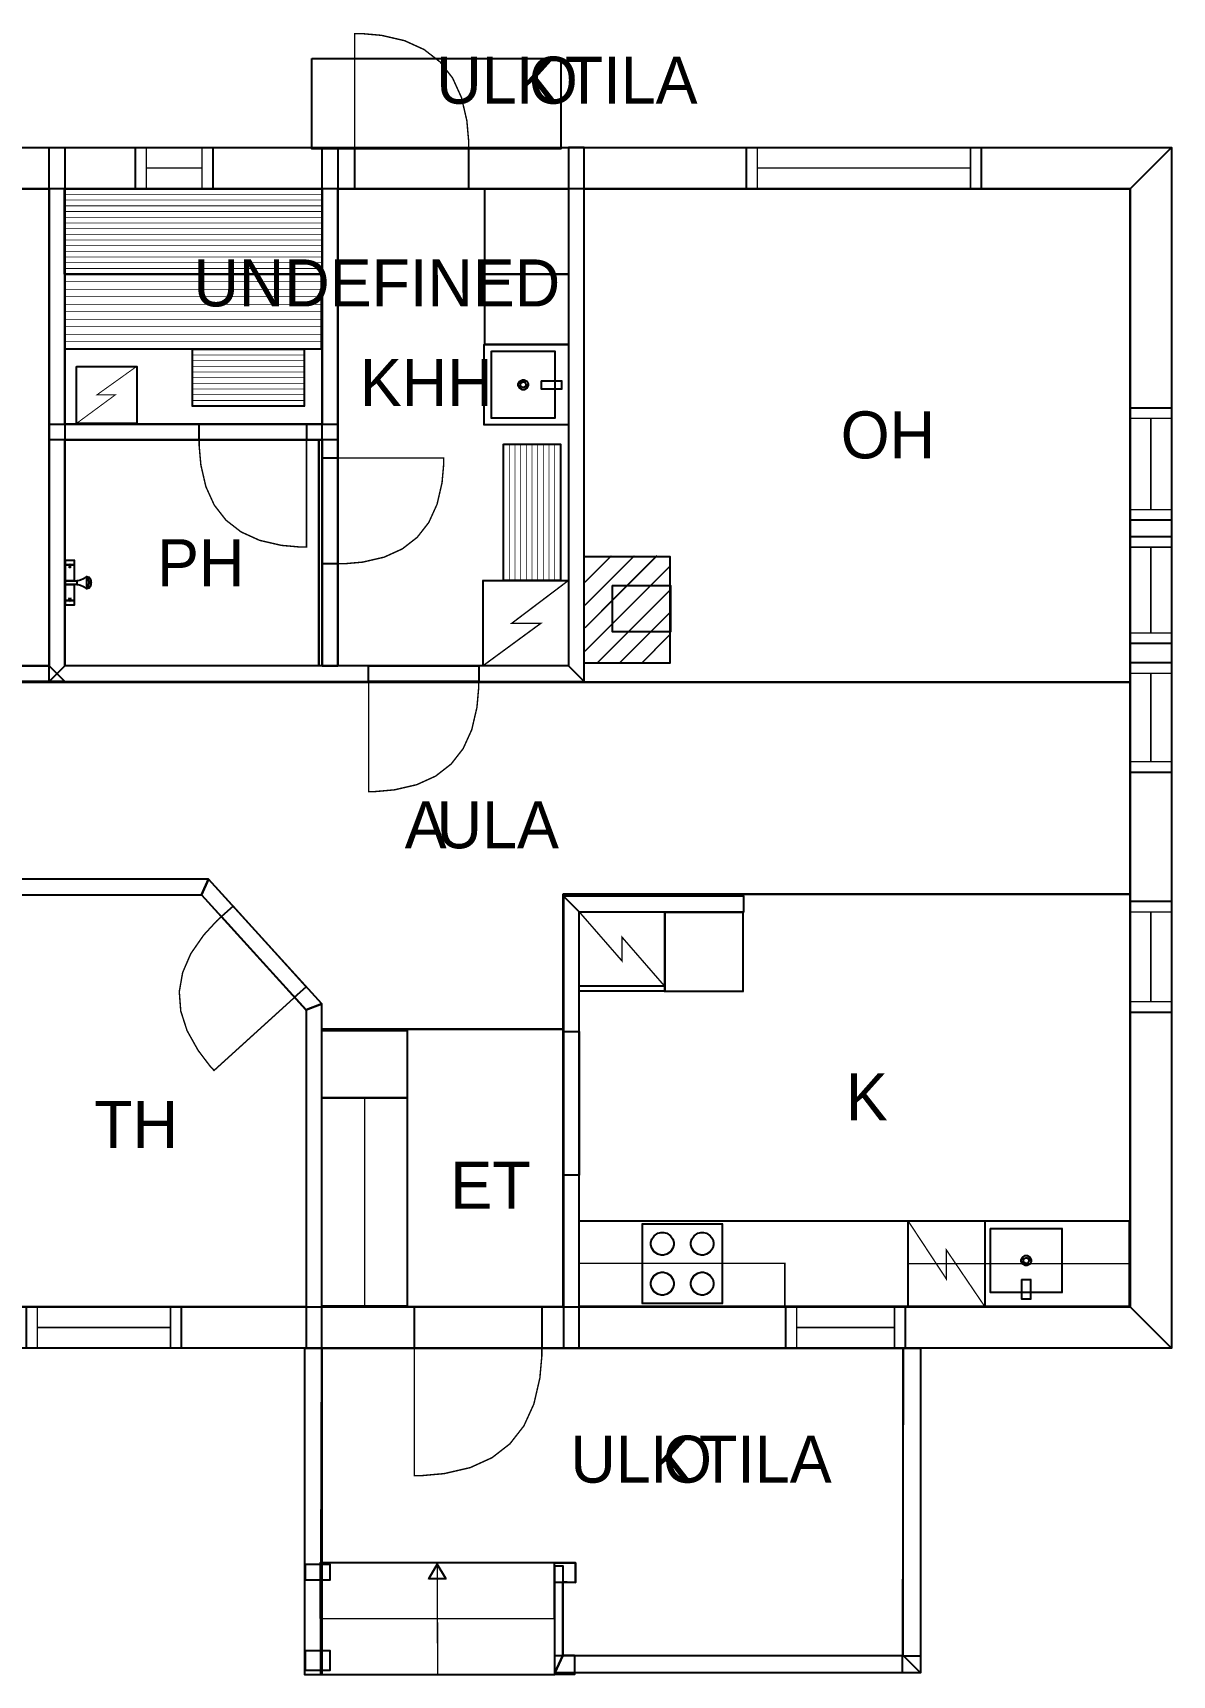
# Model space of a CAD drawing. Extents: x 0.2 to 15.2, y 0 to 12.
# Drawn here: x 6.88 to 15.21, y 0.01 to 12.02 of the extents above; entities that cross this region are included whole.
import ezdxf

# ---------------------------------------------------------------- set-up
doc = ezdxf.new("R2010")
doc.units = 0
doc.layers.get('0').update_dxf_attribs({"linetype": 'CONTINUOUS'})

msp = doc.modelspace()

# ---------------------------------------------------------------- linework, layer by layer
at = {"color": 0}
for points, const_width in [([(10.0678, 11.1794), (10.0678, 11.2282), (10.0548, 11.3746), (10.0157, 11.5438), (9.95068, 11.6869), (9.8596, 11.804), (9.74246, 11.8951), (9.59933, 11.9602), (9.43018, 11.9992), (9.28381, 12.0122), (9.23503, 12.0122), (9.23503, 11.1794), (10.0678, 11.1794)], 0.010417), ([(8.92008, 11.8289), (10.7425, 11.8289), (10.7425, 11.17), (8.92008, 11.17), (8.92008, 11.8289)], 0.002083), ([(3.18533, 11.1794), (15.2071, 11.1794), (14.905, 10.8773), (3.18533, 10.8773), (3.18533, 11.1794)], 0.002083), ([(7.1149, 11.1794), (7.1149, 7.38824), (7.00032, 7.27365), (7.00032, 11.1794), (7.1149, 11.1794)], 0.002083), ([(7.63249, 11.1794), (8.19635, 11.1794), (8.19635, 10.8773), (7.63249, 10.8773), (7.63249, 11.1794)], 0.010417), ([(7.63249, 11.1794), (8.19635, 11.1794), (8.19635, 10.8773), (7.63249, 10.8773), (7.63249, 11.1794)], 0.010417), ([(8.99669, 11.1794), (9.11128, 11.1794), (9.11128, 7.38824), (8.99669, 7.38824), (8.99669, 11.1794)], 0.002083), ([(9.23503, 11.1794), (10.0678, 11.1794), (10.0678, 10.8773), (9.23503, 10.8773), (9.23503, 11.1794)], 0.010417), ([(9.23503, 11.1794), (10.0678, 11.1794), (10.0678, 10.8773), (9.23503, 10.8773), (9.23503, 11.1794)], 0.010417), ([(10.913, 7.27365), (10.913, 11.1794), (10.7984, 11.1794), (10.7984, 7.38824), (10.913, 7.27365)], 0.002083), ([(12.1004, 11.1794), (13.8158, 11.1794), (13.8158, 10.8773), (12.1004, 10.8773), (12.1004, 11.1794)], 0.010417), ([(12.1004, 11.1794), (13.8158, 11.1794), (13.8158, 10.8773), (12.1004, 10.8773), (12.1004, 11.1794)], 0.010417), ([(15.2071, 11.1794), (15.2071, 2.398), (14.905, 2.70008), (14.905, 10.8773), (15.2071, 11.1794)], 0.002083), ([(7.11356, 10.8773), (8.99669, 10.8773), (8.99669, 10.2523), (7.11356, 10.2523), (7.11356, 10.8773)], 0.010417), ([(10.1858, 10.8773), (10.1858, 10.2523), (10.7984, 10.2523), (10.7984, 10.8773), (10.1858, 10.8773)], 0.010417), ([(7.1149, 10.2523), (8.98931, 10.2523), (8.98931, 9.70378), (7.1149, 9.70378), (7.1149, 10.2523)], 0.010417), ([(10.1858, 10.2523), (10.1858, 9.73774), (10.7984, 9.73774), (10.7984, 10.2523), (10.1858, 10.2523)], 0.010417), ([(10.1808, 9.73774), (10.1808, 9.14953), (10.7984, 9.14953), (10.7984, 9.73774), (10.1808, 9.73774)], 0.010417), ([(8.04878, 9.70378), (8.86481, 9.70378), (8.86481, 9.28711), (8.04878, 9.28711), (8.04878, 9.70378)], 0.010417), ([(10.2353, 9.68869), (10.2353, 9.19846), (10.6974, 9.19846), (10.6974, 9.68869), (10.2353, 9.68869)], 0.010417), ([(7.20057, 9.57844), (7.64094, 9.57844), (7.64094, 9.16108), (7.20057, 9.16108), (7.20057, 9.57844)], 0.00734), ([(10.467, 9.40717), (10.4605, 9.40717), (10.4411, 9.41786), (10.4305, 9.43722), (10.4305, 9.44362), (10.4305, 9.45008), (10.4411, 9.46946), (10.4605, 9.48008), (10.467, 9.48008), (10.4734, 9.48008), (10.4927, 9.46946), (10.5034, 9.45008), (10.5034, 9.44362), (10.5034, 9.43722), (10.4927, 9.41786), (10.4734, 9.40717), (10.467, 9.40717)], 0.008333), ([(10.467, 9.42279), (10.4633, 9.42279), (10.4522, 9.42893), (10.4461, 9.44), (10.4461, 9.44362), (10.4461, 9.44732), (10.4522, 9.45839), (10.4633, 9.46446), (10.467, 9.46446), (10.4706, 9.46446), (10.4817, 9.45839), (10.4878, 9.44732), (10.4878, 9.44362), (10.4878, 9.44), (10.4817, 9.42893), (10.4706, 9.42279), (10.467, 9.42279)], 0.008333), ([(10.6011, 9.4731), (10.6011, 9.4106), (10.747, 9.4106), (10.747, 9.4731), (10.6011, 9.4731)], 0.010417), ([(14.905, 9.27572), (15.2071, 9.27572), (15.2071, 8.4529), (14.905, 8.4529), (14.905, 9.27572)], 0.010417), ([(14.905, 9.27572), (15.2071, 9.27572), (15.2071, 8.4529), (14.905, 8.4529), (14.905, 9.27572)], 0.010417), ([(7.00032, 9.15603), (9.11128, 9.15603), (9.11128, 9.04144), (7.00032, 9.04144), (7.00032, 9.15603)], 0.002083), ([(8.0975, 9.15603), (8.88189, 9.15603), (8.88189, 9.04144), (8.0975, 9.04144), (8.0975, 9.15603)], 0.010417), ([(8.0975, 9.15603), (8.88189, 9.15603), (8.88189, 9.04144), (8.0975, 9.04144), (8.0975, 9.15603)], 0.010417), ([(8.0975, 9.04144), (8.0975, 8.9955), (8.10969, 8.85758), (8.14649, 8.69824), (8.20779, 8.56342), (8.29362, 8.45313), (8.40392, 8.36735), (8.53874, 8.30604), (8.69808, 8.26926), (8.83599, 8.257), (8.882, 8.257), (8.882, 9.04144), (8.0975, 9.04144)], 0.010417), ([(10.3229, 9.0084), (10.3229, 8.01318), (10.7395, 8.01318), (10.7395, 9.0084), (10.3229, 9.0084)], 0.010417), ([(8.99669, 8.90864), (9.11128, 8.90864), (9.11128, 8.1345), (8.99669, 8.1345), (8.99669, 8.90864)], 0.010417), ([(8.99669, 8.90864), (9.11128, 8.90864), (9.11128, 8.1345), (8.99669, 8.1345), (8.99669, 8.90864)], 0.010417), ([(9.11128, 8.1345), (9.15662, 8.1345), (9.29269, 8.1466), (9.44993, 8.18289), (9.58301, 8.24338), (9.69185, 8.32807), (9.77653, 8.4369), (9.83703, 8.56999), (9.87332, 8.72721), (9.88542, 8.86328), (9.88542, 8.90864), (9.11128, 8.90864), (9.11128, 8.1345)], 0.010417), ([(14.905, 8.33388), (15.2071, 8.33388), (15.2071, 7.55051), (14.905, 7.55051), (14.905, 8.33388)], 0.010417), ([(14.905, 8.33388), (15.2071, 8.33388), (15.2071, 7.55051), (14.905, 7.55051), (14.905, 8.33388)], 0.010417), ([(10.913, 8.18875), (10.913, 7.4075), (11.538, 7.4075), (11.538, 8.18875), (10.913, 8.18875)], 0.010417), ([(7.12011, 8.16151), (7.12011, 8.12608), (7.18365, 8.12608), (7.18365, 8.16151), (7.12011, 8.16151)], 0.010417), ([(7.12011, 8.12717), (7.12011, 8.01047), (7.18365, 8.01047), (7.18365, 8.12717), (7.12011, 8.12717)], 0.010417), ([(7.1524, 8.12608), (7.15115, 8.12289), (7.14729, 8.11322), (7.14615, 8.11046), (7.14615, 8.11046), (7.14757, 8.11046), (7.15186, 8.11046), (7.15614, 8.11046), (7.15761, 8.11046), (7.15761, 8.11046), (7.15696, 8.11285), (7.15354, 8.12283), (7.1524, 8.12608)], 0.010417), ([(7.12011, 7.98236), (7.12011, 8.01047), (7.20344, 8.01047), (7.20344, 8.00347), (7.20344, 7.98768), (7.20344, 7.98236), (7.18261, 7.98236), (7.13574, 7.98236), (7.12011, 7.98236)], 0.010417), ([(7.12011, 7.98236), (7.12011, 7.86567), (7.18365, 7.86567), (7.18365, 7.98236), (7.12011, 7.98236)], 0.010417), ([(10.1734, 8.01318), (10.1734, 7.38818), (10.7984, 7.38818), (10.7984, 8.01318), (10.1734, 8.01318)], 0.010417), ([(11.1205, 7.97646), (11.1205, 7.63721), (11.5432, 7.63721), (11.5432, 7.97646), (11.1205, 7.97646)], 0.010417), ([(7.12011, 7.86567), (7.12011, 7.83236), (7.18365, 7.83236), (7.18365, 7.86567), (7.12011, 7.86567)], 0.010417), ([(7.1524, 7.86567), (7.15115, 7.86893), (7.14729, 7.87858), (7.14615, 7.88129), (7.14615, 7.88129), (7.14757, 7.88129), (7.15186, 7.88129), (7.15614, 7.88129), (7.15761, 7.88129), (7.15761, 7.88129), (7.15696, 7.87896), (7.15354, 7.86897), (7.1524, 7.86567)], 0.010417), ([(7.1149, 7.27365), (3.21446, 7.27376), (3.21446, 7.38835), (7.00032, 7.38824), (7.1149, 7.27365)], 0.002083), ([(7.00032, 7.27365), (10.913, 7.27365), (10.7984, 7.38824), (7.1149, 7.38824), (7.00032, 7.27365)], 0.002083), ([(9.33604, 7.38824), (10.1412, 7.38824), (10.1412, 7.27365), (9.33604, 7.27365), (9.33604, 7.38824)], 0.010417), ([(9.33604, 7.38824), (10.1412, 7.38824), (10.1412, 7.27365), (9.33604, 7.27365), (9.33604, 7.38824)], 0.010417), ([(14.905, 7.41178), (15.2071, 7.41178), (15.2071, 6.60867), (14.905, 6.60867), (14.905, 7.41178)], 0.010417), ([(14.905, 7.41178), (15.2071, 7.41178), (15.2071, 6.60867), (14.905, 6.60867), (14.905, 7.41178)], 0.010417), ([(10.1412, 7.27365), (10.1412, 7.22651), (10.1286, 7.08496), (10.0908, 6.92144), (10.0279, 6.7831), (9.93983, 6.66986), (9.82661, 6.58176), (9.68826, 6.51888), (9.52474, 6.48112), (9.38319, 6.46853), (9.33604, 6.46853), (9.33604, 7.27365), (10.1412, 7.27365)], 0.010417), ([(3.22635, 5.71386), (8.1149, 5.71386), (8.16564, 5.82844), (3.22635, 5.82844), (3.22635, 5.71386)], 0.002083), ([(8.1149, 5.71386), (8.87978, 4.87169), (8.99436, 4.91596), (8.16564, 5.82844), (8.1149, 5.71386)], 0.002083), ([(12.0802, 5.70394), (10.7618, 5.70394), (10.8764, 5.58936), (12.0802, 5.58936), (12.0802, 5.70394)], 0.002083), ([(10.7618, 5.70394), (10.7618, 2.398), (10.8764, 2.398), (10.8764, 5.58936), (10.7618, 5.70394)], 0.002083), ([(14.905, 5.66678), (15.2071, 5.66678), (15.2071, 4.85374), (14.905, 4.85374), (14.905, 5.66678)], 0.010417), ([(14.905, 5.66678), (15.2071, 5.66678), (15.2071, 4.85374), (14.905, 4.85374), (14.905, 5.66678)], 0.010417), ([(8.26031, 5.55388), (8.22575, 5.52251), (8.13049, 5.41917), (8.03581, 5.28276), (7.97629, 5.14469), (7.95193, 5.00493), (7.96272, 4.8635), (8.00874, 4.72038), (8.08985, 4.57553), (8.17475, 4.46354), (8.20617, 4.42899), (8.79574, 4.96436), (8.26031, 5.55388)], 0.010417), ([(8.26031, 5.55388), (8.79562, 4.96425), (8.88053, 5.04135), (8.34511, 5.63086), (8.26031, 5.55388)], 0.010417), ([(8.26031, 5.55388), (8.79562, 4.96425), (8.88053, 5.04135), (8.34511, 5.63086), (8.26031, 5.55388)], 0.010417), ([(10.8764, 5.58908), (11.5014, 5.58908), (11.5014, 5.00928), (10.8764, 5.00928), (10.8764, 5.58908)], 0.010417), ([(11.5014, 5.58583), (12.0735, 5.58583), (12.0735, 5.00603), (11.5014, 5.00603), (11.5014, 5.58583)], 0.010417), ([(10.8764, 5.04796), (11.5014, 5.04796), (11.5014, 5.00928), (10.8764, 5.00928), (10.8764, 5.04796)], 0.010417), ([(8.87978, 4.87169), (8.87978, 2.398), (8.99436, 2.398), (8.99436, 4.91596), (8.87978, 4.87169)], 0.002083), ([(8.99436, 4.72185), (8.99436, 4.22771), (9.61936, 4.22771), (9.61936, 4.72185), (8.99436, 4.72185)], 0.010417), ([(10.7618, 4.71332), (10.8764, 4.71332), (10.8764, 3.66238), (10.7618, 3.66238), (10.7618, 4.71332)], 0.010417), ([(8.99436, 4.22765), (8.99436, 2.70583), (9.61936, 2.70583), (9.61936, 4.22765), (8.99436, 4.22765)], 0.010417), ([(10.8764, 3.32824), (14.8968, 3.32824), (14.8968, 2.70324), (10.8764, 2.70324), (10.8764, 3.32824)], 0.010417), ([(11.3385, 3.3074), (11.9218, 3.3074), (11.9218, 2.72407), (11.3385, 2.72407), (11.3385, 3.3074)], 0.010417), ([(11.401, 3.16157), (11.401, 3.16971), (11.4075, 3.19401), (11.4253, 3.22049), (11.4518, 3.23839), (11.4762, 3.2449), (11.4843, 3.2449), (11.4924, 3.2449), (11.5167, 3.23839), (11.5432, 3.22049), (11.5611, 3.19401), (11.5677, 3.16971), (11.5677, 3.16157), (11.5677, 3.15349), (11.5611, 3.12918), (11.5432, 3.10265), (11.5167, 3.08479), (11.4924, 3.07824), (11.4843, 3.07824), (11.4762, 3.07824), (11.4518, 3.08479), (11.4253, 3.10265), (11.4075, 3.12918), (11.401, 3.15349), (11.401, 3.16157)], 0.010417), ([(11.6927, 3.16157), (11.6927, 3.16971), (11.6992, 3.19401), (11.717, 3.22049), (11.7435, 3.23839), (11.7678, 3.2449), (11.776, 3.2449), (11.7841, 3.2449), (11.8084, 3.23839), (11.8349, 3.22049), (11.8528, 3.19401), (11.8593, 3.16971), (11.8593, 3.16157), (11.8593, 3.15349), (11.8528, 3.12918), (11.8349, 3.10265), (11.8084, 3.08479), (11.7841, 3.07824), (11.776, 3.07824), (11.7678, 3.07824), (11.7435, 3.08479), (11.717, 3.10265), (11.6992, 3.12918), (11.6927, 3.15349), (11.6927, 3.16157)], 0.010417), ([(13.2808, 3.32824), (13.8417, 3.32824), (13.8417, 2.70324), (13.2808, 2.70324), (13.2808, 3.32824)], 0.009349), ([(13.8847, 3.273), (14.4056, 3.273), (14.4056, 2.80425), (13.8847, 2.80425), (13.8847, 3.273)], 0.010417), ([(10.8764, 3.01882), (12.38, 3.01882), (12.38, 2.70632), (10.8764, 2.70632), (10.8764, 3.01882)], 0.010417), ([(13.2834, 3.01574), (14.8968, 3.01574), (14.8968, 2.70324), (13.2834, 2.70324), (13.2834, 3.01574)], 0.010417), ([(14.1086, 3.03863), (14.1086, 3.04508), (14.1193, 3.06446), (14.1386, 3.07508), (14.1451, 3.07508), (14.1515, 3.07508), (14.1708, 3.06446), (14.1815, 3.04508), (14.1815, 3.03863), (14.1815, 3.03222), (14.1708, 3.01286), (14.1515, 3.00217), (14.1451, 3.00217), (14.1386, 3.00217), (14.1193, 3.01286), (14.1086, 3.03222), (14.1086, 3.03863)], 0.008333), ([(14.1243, 3.03863), (14.1243, 3.04232), (14.1303, 3.05339), (14.1414, 3.05946), (14.1451, 3.05946), (14.1488, 3.05946), (14.1597, 3.05339), (14.166, 3.04232), (14.166, 3.03863), (14.166, 3.035), (14.1597, 3.02393), (14.1488, 3.01779), (14.1451, 3.01779), (14.1414, 3.01779), (14.1303, 3.02393), (14.1243, 3.035), (14.1243, 3.03863)], 0.008333), ([(11.401, 2.8699), (11.401, 2.87804), (11.4075, 2.90235), (11.4253, 2.92882), (11.4518, 2.94672), (11.4762, 2.95324), (11.4843, 2.95324), (11.4924, 2.95324), (11.5167, 2.94672), (11.5432, 2.92882), (11.5611, 2.90235), (11.5677, 2.87804), (11.5677, 2.8699), (11.5677, 2.86182), (11.5611, 2.83751), (11.5432, 2.81099), (11.5167, 2.79312), (11.4924, 2.78657), (11.4843, 2.78657), (11.4762, 2.78657), (11.4518, 2.79312), (11.4253, 2.81099), (11.4075, 2.83751), (11.401, 2.86182), (11.401, 2.8699)], 0.010417), ([(11.6927, 2.8699), (11.6927, 2.87804), (11.6992, 2.90235), (11.717, 2.92882), (11.7435, 2.94672), (11.7678, 2.95324), (11.776, 2.95324), (11.7841, 2.95324), (11.8084, 2.94672), (11.8349, 2.92882), (11.8528, 2.90235), (11.8593, 2.87804), (11.8593, 2.8699), (11.8593, 2.86182), (11.8528, 2.83751), (11.8349, 2.81099), (11.8084, 2.79312), (11.7841, 2.78657), (11.776, 2.78657), (11.7678, 2.78657), (11.7435, 2.79312), (11.717, 2.81099), (11.6992, 2.83751), (11.6927, 2.86182), (11.6927, 2.8699)], 0.010417), ([(14.1139, 2.90115), (14.1764, 2.90115), (14.1764, 2.75532), (14.1139, 2.75532), (14.1139, 2.90115)], 0.010417), ([(15.2071, 2.398), (3.2519, 2.398), (3.55165, 2.70008), (14.905, 2.70008), (15.2071, 2.398)], 0.002083), ([(6.8355, 2.70008), (7.96582, 2.70008), (7.96582, 2.398), (6.8355, 2.398), (6.8355, 2.70008)], 0.010417), ([(6.8355, 2.70008), (7.96582, 2.70008), (7.96582, 2.398), (6.8355, 2.398), (6.8355, 2.70008)], 0.010417), ([(9.67122, 2.70008), (10.6033, 2.70008), (10.6033, 2.398), (9.67122, 2.398), (9.67122, 2.70008)], 0.010417), ([(9.67122, 2.70008), (10.6033, 2.70008), (10.6033, 2.398), (9.67122, 2.398), (9.67122, 2.70008)], 0.010417), ([(12.3879, 2.70008), (13.2604, 2.70008), (13.2604, 2.398), (12.3879, 2.398), (12.3879, 2.70008)], 0.010417), ([(12.3879, 2.70008), (13.2604, 2.70008), (13.2604, 2.398), (12.3879, 2.398), (12.3879, 2.70008)], 0.010417), ([(10.6033, 2.398), (10.6033, 2.34343), (10.5887, 2.17958), (10.545, 1.99029), (10.4722, 1.83014), (10.3702, 1.69906), (10.2392, 1.59711), (10.0789, 1.52431), (9.88965, 1.48063), (9.72581, 1.46604), (9.67122, 1.46604), (9.67122, 2.398), (10.6033, 2.398)], 0.010417), ([(8.86936, 2.398), (8.99436, 2.398), (8.99436, 0.008247), (8.86936, 0.008247), (8.86936, 2.398)], 0.002083), ([(8.99436, 2.398), (13.2459, 2.398), (13.2396, 0.147299), (10.8418, 0.149468), (10.7574, 0.149468), (10.7574, 0.690756), (10.85, 0.683649), (10.85, 0.827582), (8.98867, 0.827582), (8.99436, 2.398)], 0.002083), ([(13.3709, 2.398), (13.3709, 0.024468), (13.2459, 0.149468), (13.2459, 2.398), (13.3709, 2.398)], 0.002083), ([(10.6981, 0.011881), (10.6946, 0.827582), (8.98122, 0.827582), (8.98481, 0.011881), (10.6981, 0.011881)], 0.010417), ([(10.6981, 0.024468), (10.6981, 0.80561), (10.7574, 0.80561), (10.7574, 0.149468), (10.6981, 0.024468)], 0.002083), ([(13.3709, 0.024468), (10.6981, 0.024468), (10.7574, 0.149468), (13.2459, 0.149468), (13.3709, 0.024468)], 0.002083)]:
    msp.add_lwpolyline(points, close=True, dxfattribs=dict(at, const_width=const_width))
at = {"color": 7}
for points in [[(8.92008, 11.8289), (10.7425, 11.8289), (10.7425, 11.17), (8.92008, 11.17), (8.92008, 11.8289)], [(7.63249, 11.1794), (8.19635, 11.1794), (8.19635, 10.8773), (7.63249, 10.8773), (7.63249, 11.1794)], [(7.63249, 11.1794), (8.19635, 11.1794), (8.19635, 10.8773), (7.63249, 10.8773), (7.63249, 11.1794)], [(9.23503, 11.1794), (10.0678, 11.1794), (10.0678, 10.8773), (9.23503, 10.8773), (9.23503, 11.1794)], [(9.23503, 11.1794), (10.0678, 11.1794), (10.0678, 10.8773), (9.23503, 10.8773), (9.23503, 11.1794)], [(12.1004, 11.1794), (13.8158, 11.1794), (13.8158, 10.8773), (12.1004, 10.8773), (12.1004, 11.1794)], [(12.1004, 11.1794), (13.8158, 11.1794), (13.8158, 10.8773), (12.1004, 10.8773), (12.1004, 11.1794)], [(7.00032, 7.38824), (5.11638, 7.38824), (3.5204, 7.38835), (3.50999, 8.37679), (3.50863, 8.37679), (3.50863, 8.56207), (3.48969, 10.8773), (7.00032, 10.8773), (7.00032, 7.38824)], [(14.905, 7.26768), (5.11638, 7.26768), (5.11638, 7.27365), (10.913, 7.27365), (10.913, 10.8773), (14.905, 10.8773), (14.905, 7.26768)], [(7.11356, 10.8773), (8.99669, 10.8773), (8.99669, 10.2523), (7.11356, 10.2523), (7.11356, 10.8773)], [(7.1149, 10.8773), (8.99669, 10.8773), (8.99669, 9.15603), (7.1149, 9.15603), (7.1149, 10.8773)], [(10.7984, 7.38824), (8.97325, 7.38824), (8.97325, 9.04144), (8.99669, 9.04144), (8.99669, 7.38824), (9.11128, 7.38824), (9.11128, 10.8773), (10.7984, 10.8773), (10.7984, 7.38824)], [(10.1858, 10.8773), (10.7984, 10.8773), (10.7984, 10.2523), (10.1858, 10.2523), (10.1858, 10.8773)], [(7.1149, 10.2523), (8.98931, 10.2523), (8.98931, 9.70378), (7.1149, 9.70378), (7.1149, 10.2523)], [(10.1858, 10.2523), (10.7984, 10.2523), (10.7984, 9.73774), (10.1858, 9.73774), (10.1858, 10.2523)], [(10.1808, 9.73774), (10.7984, 9.73774), (10.7984, 9.14953), (10.1808, 9.14953), (10.1808, 9.73774)], [(8.04878, 9.70378), (8.86481, 9.70378), (8.86481, 9.28711), (8.04878, 9.28711), (8.04878, 9.70378)], [(10.2353, 9.68869), (10.6974, 9.68869), (10.6974, 9.19846), (10.2353, 9.19846), (10.2353, 9.68869)], [(7.20057, 9.57844), (7.64094, 9.57844), (7.64094, 9.16108), (7.20057, 9.16108), (7.20057, 9.57844)], [(10.467, 9.40717), (10.4605, 9.40717), (10.4411, 9.41786), (10.4305, 9.43722), (10.4305, 9.44362), (10.4305, 9.45008), (10.4411, 9.46946), (10.4605, 9.48008), (10.467, 9.48008), (10.4734, 9.48008), (10.4927, 9.46946), (10.5034, 9.45008), (10.5034, 9.44362), (10.5034, 9.43722), (10.4927, 9.41786), (10.4734, 9.40717), (10.467, 9.40717)], [(10.467, 9.42279), (10.4633, 9.42279), (10.4522, 9.42893), (10.4461, 9.44), (10.4461, 9.44362), (10.4461, 9.44732), (10.4522, 9.45839), (10.4633, 9.46446), (10.467, 9.46446), (10.4706, 9.46446), (10.4817, 9.45839), (10.4878, 9.44732), (10.4878, 9.44362), (10.4878, 9.44), (10.4817, 9.42893), (10.4706, 9.42279), (10.467, 9.42279)], [(10.6011, 9.4731), (10.747, 9.4731), (10.747, 9.4106), (10.6011, 9.4106), (10.6011, 9.4731)], [(14.905, 9.27572), (15.2071, 9.27572), (15.2071, 8.4529), (14.905, 8.4529), (14.905, 9.27572)], [(14.905, 9.27572), (15.2071, 9.27572), (15.2071, 8.4529), (14.905, 8.4529), (14.905, 9.27572)], [(8.0975, 9.15603), (8.88189, 9.15603), (8.88189, 9.04144), (8.0975, 9.04144), (8.0975, 9.15603)], [(8.0975, 9.15603), (8.88189, 9.15603), (8.88189, 9.04144), (8.0975, 9.04144), (8.0975, 9.15603)], [(7.1149, 9.04144), (8.97325, 9.04144), (8.97325, 7.38824), (7.1149, 7.38824), (7.1149, 9.04144)], [(10.3229, 9.0084), (10.7395, 9.0084), (10.7395, 8.01318), (10.3229, 8.01318), (10.3229, 9.0084)], [(8.99669, 8.90864), (9.11128, 8.90864), (9.11128, 8.1345), (8.99669, 8.1345), (8.99669, 8.90864)], [(8.99669, 8.90864), (9.11128, 8.90864), (9.11128, 8.1345), (8.99669, 8.1345), (8.99669, 8.90864)], [(14.905, 8.33388), (15.2071, 8.33388), (15.2071, 7.55051), (14.905, 7.55051), (14.905, 8.33388)], [(14.905, 8.33388), (15.2071, 8.33388), (15.2071, 7.55051), (14.905, 7.55051), (14.905, 8.33388)], [(10.913, 8.18875), (11.538, 8.18875), (11.538, 7.4075), (10.913, 7.4075), (10.913, 8.18875)], [(7.12011, 8.16151), (7.18365, 8.16151), (7.18365, 8.12608), (7.12011, 8.12608), (7.12011, 8.16151)], [(7.12011, 8.12717), (7.18365, 8.12717), (7.18365, 8.01047), (7.12011, 8.01047), (7.12011, 8.12717)], [(7.1524, 8.12608), (7.15115, 8.12289), (7.14729, 8.11322), (7.14615, 8.11046), (7.14615, 8.11046), (7.14757, 8.11046), (7.15186, 8.11046), (7.15614, 8.11046), (7.15761, 8.11046), (7.15761, 8.11046), (7.15696, 8.11285), (7.15354, 8.12283), (7.1524, 8.12608)], [(7.12011, 7.98236), (7.12011, 8.01047), (7.20344, 8.01047), (7.20344, 8.00347), (7.20344, 7.98768), (7.20344, 7.98236), (7.18261, 7.98236), (7.13574, 7.98236), (7.12011, 7.98236)], [(7.12011, 7.98236), (7.18365, 7.98236), (7.18365, 7.86567), (7.12011, 7.86567), (7.12011, 7.98236)], [(7.20344, 7.98236), (7.20975, 7.98236), (7.22868, 7.97874), (7.25108, 7.96886), (7.25553, 7.96571), (7.25706, 7.96468), (7.27171, 7.95449), (7.27328, 7.95421), (7.2761, 7.95372), (7.29264, 7.9579), (7.3055, 7.97456), (7.30658, 7.98025), (7.30681, 7.98156), (7.30761, 7.99311), (7.30761, 7.99696), (7.30761, 7.99588), (7.30761, 8.00006), (7.30681, 8.01129), (7.30658, 8.01258), (7.3055, 8.01833), (7.29264, 8.035), (7.2761, 8.03917), (7.27328, 8.03863), (7.27171, 8.03836), (7.25706, 8.02821), (7.25553, 8.02713), (7.25108, 8.02403), (7.22868, 8.01417), (7.20975, 8.01047), (7.20344, 8.01047)], [(7.27431, 7.95421), (7.27479, 7.95449), (7.28494, 7.96636), (7.29411, 7.99013), (7.29411, 7.99799), (7.29383, 8.00429), (7.28456, 8.02692), (7.27479, 8.03814), (7.27431, 8.03863)], [(10.1734, 8.01318), (10.7984, 8.01318), (10.7984, 7.38818), (10.1734, 7.38818), (10.1734, 8.01318)], [(11.1205, 7.97646), (11.5432, 7.97646), (11.5432, 7.63721), (11.1205, 7.63721), (11.1205, 7.97646)], [(7.12011, 7.86567), (7.18365, 7.86567), (7.18365, 7.83236), (7.12011, 7.83236), (7.12011, 7.86567)], [(7.1524, 7.86567), (7.15115, 7.86893), (7.14729, 7.87858), (7.14615, 7.88129), (7.14615, 7.88129), (7.14757, 7.88129), (7.15186, 7.88129), (7.15614, 7.88129), (7.15761, 7.88129), (7.15761, 7.88129), (7.15696, 7.87896), (7.15354, 7.86897), (7.1524, 7.86567)], [(9.33604, 7.38824), (10.1412, 7.38824), (10.1412, 7.27365), (9.33604, 7.27365), (9.33604, 7.38824)], [(9.33604, 7.38824), (10.1412, 7.38824), (10.1412, 7.27365), (9.33604, 7.27365), (9.33604, 7.38824)], [(14.905, 7.41178), (15.2071, 7.41178), (15.2071, 6.60867), (14.905, 6.60867), (14.905, 7.41178)], [(14.905, 7.41178), (15.2071, 7.41178), (15.2071, 6.60867), (14.905, 6.60867), (14.905, 7.41178)], [(14.905, 5.71772), (10.7596, 5.71772), (10.7596, 4.73085), (8.99436, 4.73085), (8.99436, 4.91596), (8.26519, 5.71772), (8.16564, 5.82844), (5.11638, 5.82844), (5.11638, 7.26768), (14.905, 7.26768), (14.905, 5.71772)], [(8.875, 4.875), (8.87978, 4.87169), (8.87978, 2.70008), (6.31332, 2.70008), (6.31332, 5.71386), (8.1149, 5.71386), (8.875, 4.875)], [(14.905, 2.70008), (10.8764, 2.70008), (10.8764, 5.58936), (12.0802, 5.58936), (12.0802, 5.70394), (10.7618, 5.70394), (10.7618, 2.70008), (10.7596, 2.70008), (10.7596, 5.71772), (14.905, 5.71772), (14.905, 2.70008)], [(14.905, 5.66678), (15.2071, 5.66678), (15.2071, 4.85374), (14.905, 4.85374), (14.905, 5.66678)], [(14.905, 5.66678), (15.2071, 5.66678), (15.2071, 4.85374), (14.905, 4.85374), (14.905, 5.66678)], [(8.26031, 5.55388), (8.79562, 4.96425), (8.88053, 5.04135), (8.34511, 5.63086), (8.26031, 5.55388)], [(8.26031, 5.55388), (8.79562, 4.96425), (8.88053, 5.04135), (8.34511, 5.63086), (8.26031, 5.55388)], [(10.8764, 5.58908), (11.5014, 5.58908), (11.5014, 5.00928), (10.8764, 5.00928), (10.8764, 5.58908)], [(11.5014, 5.58583), (12.0735, 5.58583), (12.0735, 5.00603), (11.5014, 5.00603), (11.5014, 5.58583)], [(10.8764, 5.04796), (11.5014, 5.04796), (11.5014, 5.00928), (10.8764, 5.00928), (10.8764, 5.04796)], [(8.99436, 4.73085), (10.7596, 4.73085), (10.7596, 2.70008), (8.99436, 2.70008), (8.99436, 4.73085)], [(8.99436, 4.72185), (9.61936, 4.72185), (9.61936, 4.22771), (8.99436, 4.22771), (8.99436, 4.72185)], [(10.7618, 4.71332), (10.8764, 4.71332), (10.8764, 3.66238), (10.7618, 3.66238), (10.7618, 4.71332)], [(10.7618, 4.71332), (10.8764, 4.71332), (10.8764, 3.66238), (10.7618, 3.66238), (10.7618, 4.71332)], [(8.99436, 4.22765), (9.61936, 4.22765), (9.61936, 2.70583), (8.99436, 2.70583), (8.99436, 4.22765)], [(10.8764, 3.32824), (14.8968, 3.32824), (14.8968, 2.70324), (10.8764, 2.70324), (10.8764, 3.32824)], [(11.3385, 3.3074), (11.9218, 3.3074), (11.9218, 2.72407), (11.3385, 2.72407), (11.3385, 3.3074)], [(11.401, 3.16157), (11.401, 3.16971), (11.4075, 3.19401), (11.4253, 3.22049), (11.4518, 3.23839), (11.4762, 3.2449), (11.4843, 3.2449), (11.4924, 3.2449), (11.5167, 3.23839), (11.5432, 3.22049), (11.5611, 3.19401), (11.5677, 3.16971), (11.5677, 3.16157), (11.5677, 3.15349), (11.5611, 3.12918), (11.5432, 3.10265), (11.5167, 3.08479), (11.4924, 3.07824), (11.4843, 3.07824), (11.4762, 3.07824), (11.4518, 3.08479), (11.4253, 3.10265), (11.4075, 3.12918), (11.401, 3.15349), (11.401, 3.16157)], [(11.6927, 3.16157), (11.6927, 3.16971), (11.6992, 3.19401), (11.717, 3.22049), (11.7435, 3.23839), (11.7678, 3.2449), (11.776, 3.2449), (11.7841, 3.2449), (11.8084, 3.23839), (11.8349, 3.22049), (11.8528, 3.19401), (11.8593, 3.16971), (11.8593, 3.16157), (11.8593, 3.15349), (11.8528, 3.12918), (11.8349, 3.10265), (11.8084, 3.08479), (11.7841, 3.07824), (11.776, 3.07824), (11.7678, 3.07824), (11.7435, 3.08479), (11.717, 3.10265), (11.6992, 3.12918), (11.6927, 3.15349), (11.6927, 3.16157)], [(13.2808, 3.32824), (13.8417, 3.32824), (13.8417, 2.70324), (13.2808, 2.70324), (13.2808, 3.32824)], [(13.8847, 3.273), (14.4056, 3.273), (14.4056, 2.80425), (13.8847, 2.80425), (13.8847, 3.273)], [(14.1086, 3.03863), (14.1086, 3.04508), (14.1193, 3.06446), (14.1386, 3.07508), (14.1451, 3.07508), (14.1515, 3.07508), (14.1708, 3.06446), (14.1815, 3.04508), (14.1815, 3.03863), (14.1815, 3.03222), (14.1708, 3.01286), (14.1515, 3.00217), (14.1451, 3.00217), (14.1386, 3.00217), (14.1193, 3.01286), (14.1086, 3.03222), (14.1086, 3.03863)], [(14.1243, 3.03863), (14.1243, 3.04232), (14.1303, 3.05339), (14.1414, 3.05946), (14.1451, 3.05946), (14.1488, 3.05946), (14.1597, 3.05339), (14.166, 3.04232), (14.166, 3.03863), (14.166, 3.035), (14.1597, 3.02393), (14.1488, 3.01779), (14.1451, 3.01779), (14.1414, 3.01779), (14.1303, 3.02393), (14.1243, 3.035), (14.1243, 3.03863)], [(11.401, 2.8699), (11.401, 2.87804), (11.4075, 2.90235), (11.4253, 2.92882), (11.4518, 2.94672), (11.4762, 2.95324), (11.4843, 2.95324), (11.4924, 2.95324), (11.5167, 2.94672), (11.5432, 2.92882), (11.5611, 2.90235), (11.5677, 2.87804), (11.5677, 2.8699), (11.5677, 2.86182), (11.5611, 2.83751), (11.5432, 2.81099), (11.5167, 2.79312), (11.4924, 2.78657), (11.4843, 2.78657), (11.4762, 2.78657), (11.4518, 2.79312), (11.4253, 2.81099), (11.4075, 2.83751), (11.401, 2.86182), (11.401, 2.8699)], [(11.6927, 2.8699), (11.6927, 2.87804), (11.6992, 2.90235), (11.717, 2.92882), (11.7435, 2.94672), (11.7678, 2.95324), (11.776, 2.95324), (11.7841, 2.95324), (11.8084, 2.94672), (11.8349, 2.92882), (11.8528, 2.90235), (11.8593, 2.87804), (11.8593, 2.8699), (11.8593, 2.86182), (11.8528, 2.83751), (11.8349, 2.81099), (11.8084, 2.79312), (11.7841, 2.78657), (11.776, 2.78657), (11.7678, 2.78657), (11.7435, 2.79312), (11.717, 2.81099), (11.6992, 2.83751), (11.6927, 2.86182), (11.6927, 2.8699)], [(14.1139, 2.90115), (14.1764, 2.90115), (14.1764, 2.75532), (14.1139, 2.75532), (14.1139, 2.90115)], [(6.8355, 2.70008), (7.96582, 2.70008), (7.96582, 2.398), (6.8355, 2.398), (6.8355, 2.70008)], [(6.8355, 2.70008), (7.96582, 2.70008), (7.96582, 2.398), (6.8355, 2.398), (6.8355, 2.70008)], [(9.67122, 2.70008), (10.6033, 2.70008), (10.6033, 2.398), (9.67122, 2.398), (9.67122, 2.70008)], [(9.67122, 2.70008), (10.6033, 2.70008), (10.6033, 2.398), (9.67122, 2.398), (9.67122, 2.70008)], [(12.3879, 2.70008), (13.2604, 2.70008), (13.2604, 2.398), (12.3879, 2.398), (12.3879, 2.70008)], [(12.3879, 2.70008), (13.2604, 2.70008), (13.2604, 2.398), (12.3879, 2.398), (12.3879, 2.70008)], [(8.86936, 2.398), (8.99436, 2.398), (8.99436, 0.008247), (8.86936, 0.008247), (8.86936, 2.398)], [(8.99436, 2.398), (13.2459, 2.398), (13.2396, 0.147299), (10.8418, 0.149468), (10.7574, 0.149468), (10.7574, 0.690756), (10.85, 0.683649), (10.85, 0.827582), (8.98867, 0.827582), (8.99436, 2.398)], [(13.3709, 2.398), (13.3709, 0.024468), (13.2459, 0.149468), (13.2459, 2.398), (13.3709, 2.398)], [(10.6981, 0.011881), (10.6946, 0.827582), (8.98122, 0.827582), (8.98481, 0.011881), (10.6981, 0.011881)], [(10.6981, 0.024468), (10.6981, 0.80561), (10.7574, 0.80561), (10.7574, 0.149468), (10.6981, 0.024468)], [(13.3709, 0.024468), (10.6981, 0.024468), (10.7574, 0.149468), (13.2459, 0.149468), (13.3709, 0.024468)]]:
    msp.add_lwpolyline(points, close=True, dxfattribs=at)
at = {"color": 0}
for points in [[(3.18533, 11.1794), (15.2071, 11.1794), (14.905, 10.8773), (3.18533, 10.8773), (3.18533, 11.1794)], [(7.1149, 11.1794), (7.1149, 7.38824), (7.00032, 7.27365), (7.00032, 11.1794), (7.1149, 11.1794)], [(8.99669, 11.1794), (9.11128, 11.1794), (9.11128, 7.38824), (8.99669, 7.38824), (8.99669, 11.1794)], [(10.913, 7.27365), (10.913, 11.1794), (10.7984, 11.1794), (10.7984, 7.38824), (10.913, 7.27365)], [(15.2071, 11.1794), (15.2071, 2.398), (14.905, 2.70008), (14.905, 10.8773), (15.2071, 11.1794)], [(7.00032, 9.15603), (9.11128, 9.15603), (9.11128, 9.04144), (7.00032, 9.04144), (7.00032, 9.15603)], [(7.1149, 7.27365), (3.21446, 7.27376), (3.21446, 7.38835), (7.00032, 7.38824), (7.1149, 7.27365)], [(7.00032, 7.27365), (10.913, 7.27365), (10.7984, 7.38824), (7.1149, 7.38824), (7.00032, 7.27365)], [(3.22635, 5.71386), (8.1149, 5.71386), (8.16564, 5.82844), (3.22635, 5.82844), (3.22635, 5.71386)], [(8.1149, 5.71386), (8.87978, 4.87169), (8.99436, 4.91596), (8.16564, 5.82844), (8.1149, 5.71386)], [(12.0802, 5.70394), (10.7618, 5.70394), (10.8764, 5.58936), (12.0802, 5.58936), (12.0802, 5.70394)], [(10.7618, 5.70394), (10.7618, 2.398), (10.8764, 2.398), (10.8764, 5.58936), (10.7618, 5.70394)], [(8.87978, 4.87169), (8.87978, 2.398), (8.99436, 2.398), (8.99436, 4.91596), (8.87978, 4.87169)], [(15.2071, 2.398), (3.2519, 2.398), (3.55165, 2.70008), (14.905, 2.70008), (15.2071, 2.398)], [(8.87468, 0.817708), (9.05279, 0.817708), (9.05279, 0.700196), (8.87468, 0.700196), (8.87468, 0.817708)], [(10.6946, 0.827582), (10.85, 0.827582), (10.85, 0.683649), (10.6946, 0.683649), (10.6946, 0.827582)], [(8.87468, 0.186253), (9.053, 0.186253), (9.053, 0.040527), (8.87468, 0.040527), (8.87468, 0.186253)], [(10.6981, 0.149468), (10.8418, 0.149468), (10.8418, 0.011881), (10.6981, 0.011881), (10.6981, 0.149468)], [(13.2396, 0.147299), (13.3709, 0.147299), (13.3709, 0.024468), (13.2396, 0.024468), (13.2396, 0.147299)]]:
    msp.add_lwpolyline(points, close=True, dxfattribs=at)
for points, const_width in [([(7.71061, 11.1794), (7.71061, 10.8773)], 0.010417), ([(8.11828, 11.1794), (8.11828, 10.8773)], 0.010417), ([(12.1785, 11.1794), (12.1785, 10.8773)], 0.010417), ([(13.7376, 11.1794), (13.7376, 10.8773)], 0.010417), ([(7.71061, 11.0284), (8.11828, 11.0284)], 0.010417), ([(12.1785, 11.0284), (13.7376, 11.0284)], 0.010417), ([(7.64094, 9.57844), (7.34956, 9.36979), (7.48389, 9.36979), (7.20057, 9.16108)], 0.00734), ([(15.2071, 9.19764), (14.905, 9.19764)], 0.010417), ([(15.0561, 9.19764), (15.0561, 8.53097)], 0.010417), ([(15.2071, 8.53097), (14.905, 8.53097)], 0.010417), ([(10.9182, 7.66667), (11.4453, 8.19396)], 0.010417), ([(10.9182, 7.99886), (11.1132, 8.19396)], 0.010417), ([(10.9182, 7.83089), (11.2804, 8.19319)], 0.010417), ([(15.2071, 8.25575), (14.905, 8.25575)], 0.010417), ([(15.0561, 8.25575), (15.0561, 7.62869)], 0.010417), ([(10.9182, 7.49425), (11.5432, 8.11942)], 0.010417), ([(7.20344, 7.98236), (7.20975, 7.98236), (7.22868, 7.97874), (7.25108, 7.96886), (7.25553, 7.96571), (7.25706, 7.96468), (7.27171, 7.95449), (7.27328, 7.95421), (7.2761, 7.95372), (7.29264, 7.9579), (7.3055, 7.97456), (7.30658, 7.98025), (7.30681, 7.98156), (7.30761, 7.99311), (7.30761, 7.99696), (7.30761, 7.99588), (7.30761, 8.00006), (7.30681, 8.01129), (7.30658, 8.01258), (7.3055, 8.01833), (7.29264, 8.035), (7.2761, 8.03917), (7.27328, 8.03863), (7.27171, 8.03836), (7.25706, 8.02821), (7.25553, 8.02713), (7.25108, 8.02403), (7.22868, 8.01417), (7.20975, 8.01047), (7.20344, 8.01047)], 0.010417), ([(7.27431, 7.95421), (7.27479, 7.95449), (7.28494, 7.96636), (7.29411, 7.99013), (7.29411, 7.99799), (7.29383, 8.00429), (7.28456, 8.02692), (7.27479, 8.03814), (7.27431, 8.03863)], 0.010417), ([(10.7984, 8.01318), (10.3838, 7.69965), (10.5964, 7.69965), (10.1734, 7.38921)], 0.010417), ([(11.0125, 7.41401), (11.5402, 7.94179)], 0.010417), ([(11.1752, 7.41368), (11.5432, 7.78185)], 0.010417), ([(11.3384, 7.41271), (11.5432, 7.62082)], 0.010417), ([(15.2071, 7.62869), (14.905, 7.62869)], 0.010417), ([(15.2071, 7.33365), (14.905, 7.33365)], 0.010417), ([(15.0561, 7.33365), (15.0561, 6.68679)], 0.010417), ([(15.2071, 6.68679), (14.905, 6.68679)], 0.010417), ([(10.8764, 5.58908), (11.1889, 5.23058), (11.1889, 5.40451), (11.5014, 5.04503)], 0.010417), ([(15.2071, 5.5886), (14.905, 5.5886)], 0.010417), ([(15.0561, 5.5886), (15.0561, 4.93181)], 0.010417), ([(15.2071, 4.93181), (14.905, 4.93181)], 0.010417), ([(13.8417, 2.70324), (13.5603, 3.11783), (13.5603, 2.90533), (13.2817, 3.32824)], 0.009349), ([(6.91368, 2.39806), (6.91368, 2.70014)], 0.010417), ([(7.88775, 2.39806), (7.88775, 2.70014)], 0.010417), ([(12.4661, 2.39806), (12.4661, 2.70014)], 0.010417), ([(13.1823, 2.39806), (13.1823, 2.70014)], 0.010417), ([(7.88775, 2.5491), (6.91368, 2.5491)], 0.010417), ([(13.1823, 2.5491), (12.4661, 2.5491)], 0.010417), ([(10.6946, 0.827582), (8.98128, 0.827582)], 0.010417), ([(10.6963, 0.41976), (8.98307, 0.41976)], 0.010417), ([(10.6981, 0.011881), (8.98481, 0.011881)], 0.010417)]:
    msp.add_lwpolyline(points, dxfattribs=dict(at, const_width=const_width))
at = {"color": 7}
for points, const_width in [([(7.00032, 7.38824), (5.11638, 7.38824), (3.5204, 7.38835), (3.50999, 8.37679), (3.50863, 8.37679), (3.50863, 8.56207), (3.48969, 10.8773), (7.00032, 10.8773), (7.00032, 7.38824)], 0.002083), ([(14.905, 7.26768), (5.11638, 7.26768), (5.11638, 7.27365), (10.913, 7.27365), (10.913, 10.8773), (14.905, 10.8773), (14.905, 7.26768)], 0.002083), ([(7.1149, 10.8773), (8.99669, 10.8773), (8.99669, 9.15603), (7.1149, 9.15603), (7.1149, 10.8773)], 0.002083), ([(10.7984, 7.38824), (8.97325, 7.38824), (8.97325, 9.04144), (8.99669, 9.04144), (8.99669, 7.38824), (9.11128, 7.38824), (9.11128, 10.8773), (10.7984, 10.8773), (10.7984, 7.38824)], 0.002083), ([(7.1149, 9.04144), (8.97325, 9.04144), (8.97325, 7.38824), (7.1149, 7.38824), (7.1149, 9.04144)], 0.002083), ([(14.905, 5.71772), (10.7596, 5.71772), (10.7596, 4.73085), (8.99436, 4.73085), (8.99436, 4.91596), (8.26519, 5.71772), (8.16564, 5.82844), (5.11638, 5.82844), (5.11638, 7.26768), (14.905, 7.26768), (14.905, 5.71772)], 0.002083), ([(8.875, 4.875), (8.87978, 4.87169), (8.87978, 2.70008), (6.31332, 2.70008), (6.31332, 5.71386), (8.1149, 5.71386), (8.875, 4.875)], 0.002083), ([(14.905, 2.70008), (10.8764, 2.70008), (10.8764, 5.58936), (12.0802, 5.58936), (12.0802, 5.70394), (10.7618, 5.70394), (10.7618, 2.70008), (10.7596, 2.70008), (10.7596, 5.71772), (14.905, 5.71772), (14.905, 2.70008)], 0.002083), ([(8.99436, 4.73085), (10.7596, 4.73085), (10.7596, 2.70008), (8.99436, 2.70008), (8.99436, 4.73085)], 0.002083), ([(10.7618, 4.71332), (10.8764, 4.71332), (10.8764, 3.66238), (10.7618, 3.66238), (10.7618, 4.71332)], 0.010417)]:
    msp.add_lwpolyline(points, close=True, dxfattribs=dict(at, const_width=const_width))
at = {"color": 253}
for points, const_width in [([(7.11356, 10.8357), (8.99669, 10.8357)], 0.005208), ([(7.11356, 10.794), (8.99669, 10.794)], 0.005208), ([(7.11356, 10.7523), (8.99669, 10.7523)], 0.005208), ([(7.11356, 10.7107), (8.99669, 10.7107)], 0.005208), ([(7.11356, 10.669), (8.99669, 10.669)], 0.005208), ([(7.11356, 10.6273), (8.99669, 10.6273)], 0.005208), ([(7.11356, 10.5857), (8.99669, 10.5857)], 0.005208), ([(7.11356, 10.544), (8.99669, 10.544)], 0.005208), ([(7.11356, 10.5023), (8.99669, 10.5023)], 0.005208), ([(7.11356, 10.4607), (8.99669, 10.4607)], 0.005208), ([(7.11356, 10.419), (8.99669, 10.419)], 0.005208), ([(7.11356, 10.3773), (8.99669, 10.3773)], 0.005208), ([(7.11356, 10.3357), (8.99669, 10.3357)], 0.005208), ([(7.11356, 10.294), (8.99669, 10.294)], 0.005208), ([(7.1149, 10.1975), (8.98926, 10.1975)], 0.005208), ([(7.1149, 10.1426), (8.98926, 10.1426)], 0.005208), ([(7.1149, 10.0878), (8.98926, 10.0878)], 0.005208), ([(7.1149, 10.0329), (8.98926, 10.0329)], 0.005208), ([(7.1149, 9.97808), (8.98926, 9.97808)], 0.005208), ([(7.1149, 9.92318), (8.98926, 9.92318)], 0.005208), ([(7.1149, 9.86833), (8.98926, 9.86833)], 0.005208), ([(7.1149, 9.81347), (8.98926, 9.81347)], 0.005208), ([(7.1149, 9.75862), (8.98926, 9.75862)], 0.005208), ([(8.04878, 9.66211), (8.86481, 9.66211)], 0.005208), ([(8.04878, 9.62044), (8.86481, 9.62044)], 0.005208), ([(8.04878, 9.57878), (8.86481, 9.57878)], 0.005208), ([(8.04878, 9.53711), (8.86481, 9.53711)], 0.005208), ([(8.04878, 9.49544), (8.86481, 9.49544)], 0.005208), ([(8.04878, 9.45378), (8.86481, 9.45378)], 0.005208), ([(8.04878, 9.41211), (8.86481, 9.41211)], 0.005208), ([(8.04878, 9.37044), (8.86481, 9.37044)], 0.005208), ([(8.04878, 9.32878), (8.86481, 9.32878)], 0.005208), ([(10.3645, 9.0084), (10.3645, 8.01324)], 0.005208), ([(10.4062, 9.0084), (10.4062, 8.01324)], 0.005208), ([(10.4479, 9.0084), (10.4479, 8.01324)], 0.005208), ([(10.4895, 9.0084), (10.4895, 8.01324)], 0.005208), ([(10.5312, 9.0084), (10.5312, 8.01324)], 0.005208), ([(10.5729, 9.0084), (10.5729, 8.01324)], 0.005208), ([(10.6145, 9.0084), (10.6145, 8.01324)], 0.005208), ([(10.6562, 9.0084), (10.6562, 8.01324)], 0.005208), ([(10.6979, 9.0084), (10.6979, 8.01324)], 0.005208), ([(9.30686, 2.70583), (9.30686, 4.22771)], 0.010417)]:
    msp.add_lwpolyline(points, dxfattribs=dict(at, const_width=const_width))
at = {"color": 254, "const_width": 0.010417}
msp.add_lwpolyline([(9.77593, 0.712728), (9.90093, 0.713269), (9.83794, 0.817165), (9.77593, 0.712728)], close=True, dxfattribs=at)
at = {"color": 254}
msp.add_lwpolyline([(9.77593, 0.712728), (9.90093, 0.713271), (9.83794, 0.817165), (9.77593, 0.712728)], close=True, dxfattribs=at)
at = {"color": 254, "const_width": 0.010417}
msp.add_lwpolyline([(9.84147, 0.011881), (9.83789, 0.827582)], dxfattribs=at)

# ---------------------------------------------------------------- texts
at = {"color": 0}
for s, p in [('ULK', (9.83132, 11.4995)), ('O', (10.5089, 11.4995)), ('TILA', (10.7712, 11.4995)), ('UNDEFINED', (8.05579, 10.0167)), ('KHH', (9.27242, 9.2875)), ('OH', (12.7888, 8.90528)), ('PH', (7.78942, 7.97039)), ('A', (9.60057, 6.05379)), ('ULA', (9.83383, 6.05379)), ('K', (12.8266, 4.06325)), ('TH', (7.32964, 3.86242)), ('ET', (9.93382, 3.41737)), ('ULK', (10.812, 1.41444)), ('O', (11.4896, 1.41444)), ('TILA', (11.7519, 1.41444))]:
    msp.add_text(s, height=0.34375, dxfattribs=at).set_placement(p)

doc.saveas('drawing.dxf')
